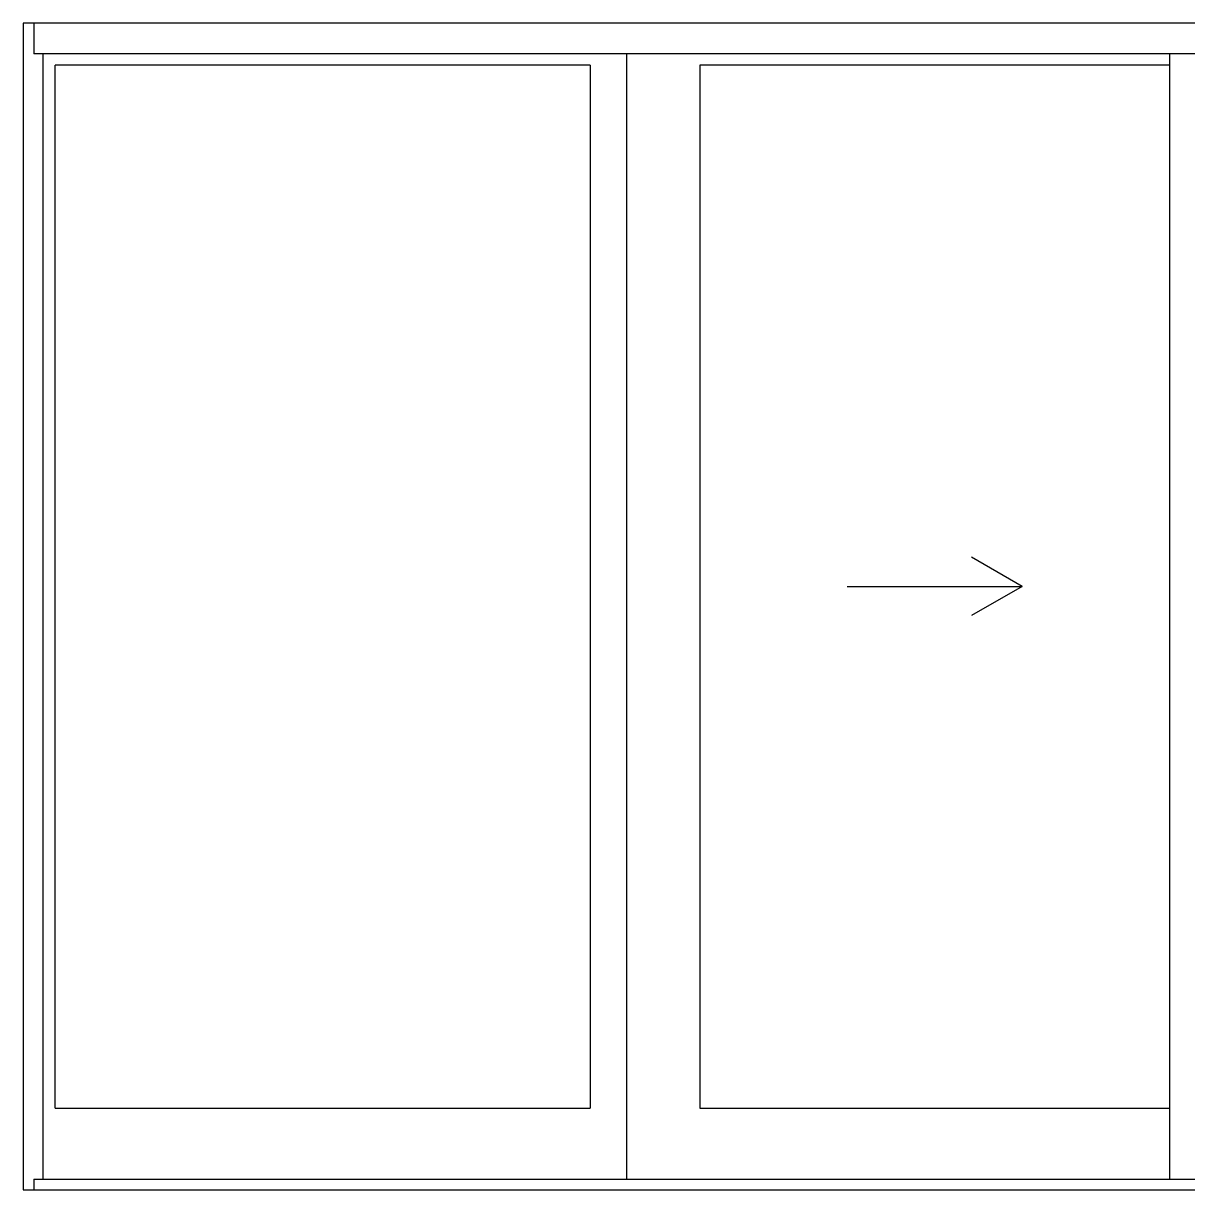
# Model space of a CAD drawing. Extents: x -239 to 68, y 0 to 111.
# Drawn here: x -89 to -9.2, y 31.3 to 111.3 of the extents above; entities that cross this region are included whole.
import ezdxf

# ---------------------------------------------------------------- set-up
doc = ezdxf.new("R2010")
doc.units = 0
doc.header["$LTSCALE"] = 0.25
doc.header["$MEASUREMENT"] = 0
doc.layers.get('0').update_dxf_attribs({"linetype": 'CONTINUOUS'})
doc.layers.add('FRAME', color=1, linetype='CONTINUOUS')
doc.layers.add('VENT', color=5, linetype='CONTINUOUS')

msp = doc.modelspace()

# ---------------------------------------------------------------- linework, layer by layer
for p, q in [((-20.533, 72.668), (-23.997, 74.668)), ((-32.533, 72.668), (-20.533, 72.668)), ((-20.533, 72.668), (-23.997, 70.668))]:
    msp.add_line(p, q)
at = {"layer": 'FRAME'}
for p, q in [((30.951, 111.286), (-89.049, 111.286)), ((-89.049, 111.286), (-89.049, 31.286)), ((-88.331, 111.286), (-88.331, 109.198)), ((30.233, 109.198), (-88.331, 109.198)), ((-87.706, 109.198), (-87.706, 31.996)), ((-89.049, 31.286), (30.951, 31.286)), ((-88.331, 31.996), (30.233, 31.996)), ((-88.331, 31.996), (-88.331, 31.286))]:
    msp.add_line(p, q, dxfattribs=at)
at = {"layer": 'VENT'}
for p, q in [((-47.674, 109.198), (-47.674, 31.996)), ((-10.424, 109.198), (-10.424, 31.996)), ((-86.855, 36.869), (-86.855, 108.411)), ((-50.174, 108.411), (-86.855, 108.411)), ((-50.174, 108.411), (-50.174, 36.869)), ((-42.641, 108.411), (-42.641, 36.869)), ((-10.424, 108.411), (-42.641, 108.411)), ((-86.855, 36.869), (-50.174, 36.869)), ((-42.641, 36.869), (-10.424, 36.869))]:
    msp.add_line(p, q, dxfattribs=at)

doc.saveas('drawing.dxf')
